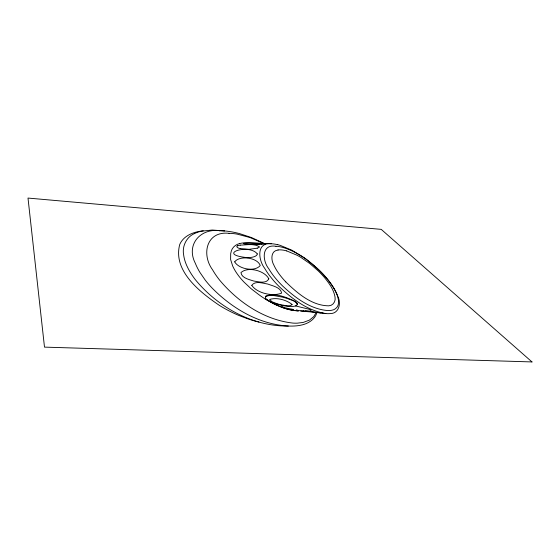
<?xml version="1.0" encoding="UTF-8"?>
<svg xmlns="http://www.w3.org/2000/svg" width="560" height="560" viewBox="0 0 560 560"><rect width="100%" height="100%" fill="white"/><g stroke="black" fill="none" stroke-linecap="round" stroke-linejoin="round"><path stroke-width="0.84" d="M282.807 305.55A19.229 7.462 12.6 0 0 291.34 306.523L292.488 306.446A10.871 4.249 12.8 0 0 295.526 305.921A9.296 3.64 12.8 0 0 296.254 305.571A8.666 3.395 12.8 0 0 297.227 304.374C295.785 300.461 290.199 299.915 286.846 298.354A30.065 12.054 12.6 0 0 281.841 296.996C276.703 296.317 270.193 293.874 265.531 296.786L265.678 296.457M297.227 304.374L297.311 303.884M323.379 313.292A2.373 0.938 13.9 0 0 322.987 313.215L316.253 312.347L313.747 316.638L309.421 320.117L303.24 322.427L297.374 323.162A23.31 9.401 12.8 0 1 292.887 323.085C263.949 319.809 238.021 302.064 219.639 280.147A240.24 80.661 16.1 0 1 212.576 269.815C201.215 254.394 206.36 230.832 228.998 233.317M243.327 243.376L249.27 242.984L271.341 243.754A12.236 4.102 12 0 1 277.767 244.713M282.359 305.501C279.839 307.37 289.478 308.532 291.144 309.057M194.621 233.492C186.606 236.782 181.923 246.204 183.638 254.807A214.963 74.571 15.1 0 0 186.872 265.874L188.328 268.863A230.797 79.457 15.5 0 0 195.314 279.657C217.693 306.901 252.371 326.522 288.281 326.032A33.544 13.538 12.6 0 1 283.766 325.675C256.221 322.707 231.147 307.426 212.002 287.938A208.082 72.142 15.2 0 1 205.275 280.168L199.962 272.475A244.937 83.111 15.9 0 1 195.342 263.319C185.661 244.671 200.48 227.899 220.024 230.727M237.664 245.749C235.179 246.449 238.441 248.556 240.233 248.542M240.268 248.549L249.102 249.326L257.306 248.164M239.617 243.551C235.235 244.587 231.434 248.192 230.902 252.784A84.483 29.617 13.1 0 0 230.685 253.603L230.608 259.455L232.631 265.888A171.339 58.653 15.2 0 0 236.845 273.343L238.441 275.569A154.546 53.417 14.8 0 0 244.216 282.289L251.125 288.729L258.279 294.224A94.458 34.279 13.8 0 0 265.839 299.404L274.575 304.22L283.234 307.832A23.667 9.198 12.9 0 0 292.46 310.289L293.013 310.338A17.542 6.867 12.9 0 0 295.4 310.639L298.032 310.891M219.1 230.699L220.92 230.748A28.105 9.478 10.9 0 1 224.399 230.937L212.254 230.027L201.425 231.189A54.145 18.669 11.2 0 0 194.649 233.499M240.205 245.133C246.225 244.993 254.751 243.25 259.427 246.89A5.824 1.967 11.5 0 1 259.357 247.016L259.329 247.058A13.601 4.571 11.3 0 1 257.25 248.136M203.273 230.818C194.054 231.742 183.771 235.319 179.767 244.391C172.515 270.844 200.13 292.285 219.24 305.284A104.881 39.494 12.9 0 0 221.963 306.929A85.771 32.872 12.5 0 0 238.42 315.28L247.212 318.626A54.376 21.525 12.2 0 0 254.982 321.041L258.937 322.063M261.618 244.363L264.852 244.006A4.837 1.603 11.6 0 0 265.524 243.852M261.31 244.384L259.833 244.482M259.588 244.496L259.224 244.517M258.979 244.524L258.601 244.545M258.349 244.552L257.964 244.566M257.712 244.58L256.389 244.615M256.123 244.622L255.584 244.629M255.311 244.629L254.639 244.636M254.373 244.636L253.428 244.629M253.162 244.622L246.939 244.272M271.341 243.754C256.123 242.06 258.251 260.092 264.635 268.24A227.619 73.325 16.8 0 0 269.997 276.192L273.357 280.329A199.969 65.604 16.3 0 0 278.495 285.873C291.641 298.578 307.293 310.632 325.801 313.558L322.301 313.201M258.328 243.264L247.016 242.816A17.675 6.034 11.5 0 0 239.722 243.593M258.573 243.271L264.411 243.558M275.989 246.295C261.275 243.67 262.241 260.743 268.779 268.758A208.922 67.83 16.5 0 0 274.687 277.256L276.78 279.776A185.325 61.117 16.1 0 0 282.723 286.076C294.938 297.465 309.421 308.574 326.529 310.45A12.124 4.662 13.8 0 0 331.681 310.275C335.251 309.834 338.352 306.859 338.499 303.184A93.177 35.581 11.5 0 0 338.205 298.788M288.484 326.039C297.752 326.389 308.581 325.143 314.643 317.275A88.641 34.986 11 0 0 315.819 315.42L317.058 312.48L312.914 311.913M300.72 311.115L316.253 312.347M305.137 310.814C306.418 310.681 312.018 311.843 311.01 310.135A8.12 3.227 13.4 0 0 308.343 309.05L295.512 305.914M264.446 243.558L265.538 243.726M298.613 310.947L298.193 310.905M303.807 310.702L303.191 310.646M297.878 310.877L296.212 310.681M295.4 310.639C284.599 309.442 274.533 304.64 265.412 298.935M309.155 311.43L296.709 310.408A3.22 1.288 13.2 0 0 295.785 310.45M309.323 311.451L312.795 311.892M297.178 309.967L296.485 309.876M320.992 313.033L317.163 312.494M293.699 309.477L293.181 309.393M292.838 309.344L291.473 309.113M281.911 305.41L274.106 303.247L268.114 300.482M277.767 244.706L278.131 244.797A16.639 5.607 12 0 1 280.287 245.392L291.816 250.166L304.248 257.782A145.019 54.201 9.7 0 1 306.173 259.175L318.668 269.647M286.678 250.915L297.262 255.339A62.615 22.323 11.6 0 1 300.895 257.418L309.75 263.515L318.227 270.9A207.298 80.304 8.2 0 1 323.869 276.85C328.706 282.66 333.543 289.079 334.964 296.681A94.472 35.833 11.3 0 1 335.048 297.339C335.874 301.35 333.06 305.648 328.811 305.83C311.668 305.676 297.374 293.188 285.712 281.848M243.663 243.677L243.348 243.509M263.655 243.46L250.054 237.552L237.104 234.108A20.545 6.895 11.1 0 0 228.998 233.317M264.306 243.481L251.699 237.636L239.666 233.639A35.441 12.047 10.9 0 0 238.98 233.457L236.929 232.953A29.386 9.919 10.9 0 0 224.385 230.916M295.26 301.511C286.573 297.192 275.499 292.747 266.035 295.897A6.846 2.674 12.3 0 0 265.755 296.289M317.611 268.751C308.07 259.847 297.052 252.133 284.599 247.947A16.94 5.74 12.1 0 0 283.703 247.674A11.669 3.927 12.1 0 0 275.947 246.246M334.124 288.659L335.65 291.543A182.56 70.826 9 0 1 337.925 296.695C341.362 303.296 338.954 313.775 330.085 313.593A13.307 5.159 13.8 0 1 325.801 313.558M295.134 301.546A7.098 2.779 12.9 0 1 297.493 303.912M318.605 269.647A231.749 90.335 7.6 0 1 334.117 288.659M338.268 298.802A146.671 56.42 10 0 0 335.615 291.543L335.3 290.836A248.339 97.188 7.2 0 0 317.499 268.751M268.198 300.461A9.702 3.794 12.4 0 1 265.398 296.751M237.643 245.742A14.861 5.11 11.4 0 1 240.226 245.14M246.89 244.216A6.727 2.254 11.2 0 1 243.719 243.747M296.205 310.667A1.386 0.553 13.1 0 1 295.68 310.562M285.754 281.848A178.577 58.674 16.1 0 1 273.756 264.859C271.019 260.155 270.585 251.216 277.452 250.145A11.319 3.836 12.3 0 1 278.117 250.026M277.998 249.956A9.359 3.171 12.3 0 1 286.685 250.901M234.696 261.849C238.609 269.003 254.856 272.279 260.246 265.517C257.383 257.369 239.449 255.206 234.696 261.849M251.79 285.369C257.201 293.412 272.902 296.702 281.603 293.125C280.861 287.322 272.538 285.915 267.841 284.067C262.955 283.29 255.143 280.497 251.79 285.313M268.814 278.845C266.336 284.151 258.272 281.652 253.659 281.008C249.158 279.496 241.605 278.068 240.94 272.587C247.905 266.196 264.705 270.585 268.814 278.845M257.271 253.89L257.096 254.604A18.431 6.37 11.1 0 1 256.403 255.486A18.312 6.328 11.1 0 1 251.727 257.306A18.172 6.286 11.1 0 1 247.31 257.649C215.229 254.38 248.997 243.18 257.271 253.89M292.019 304.738C289.002 306.999 284.27 305.137 280.77 304.738A20.377 7.889 12.6 0 1 277.235 303.8L272.167 301.833L269.724 299.691A3.598 1.414 12.3 0 1 269.759 299.397C276.829 297.262 286.237 299.838 291.991 304.388A3.899 1.533 12.8 0 1 292.019 304.738M532 361.935L44.492 347.123L28 198.065L381.213 229.362L532 361.935"/></g></svg>
